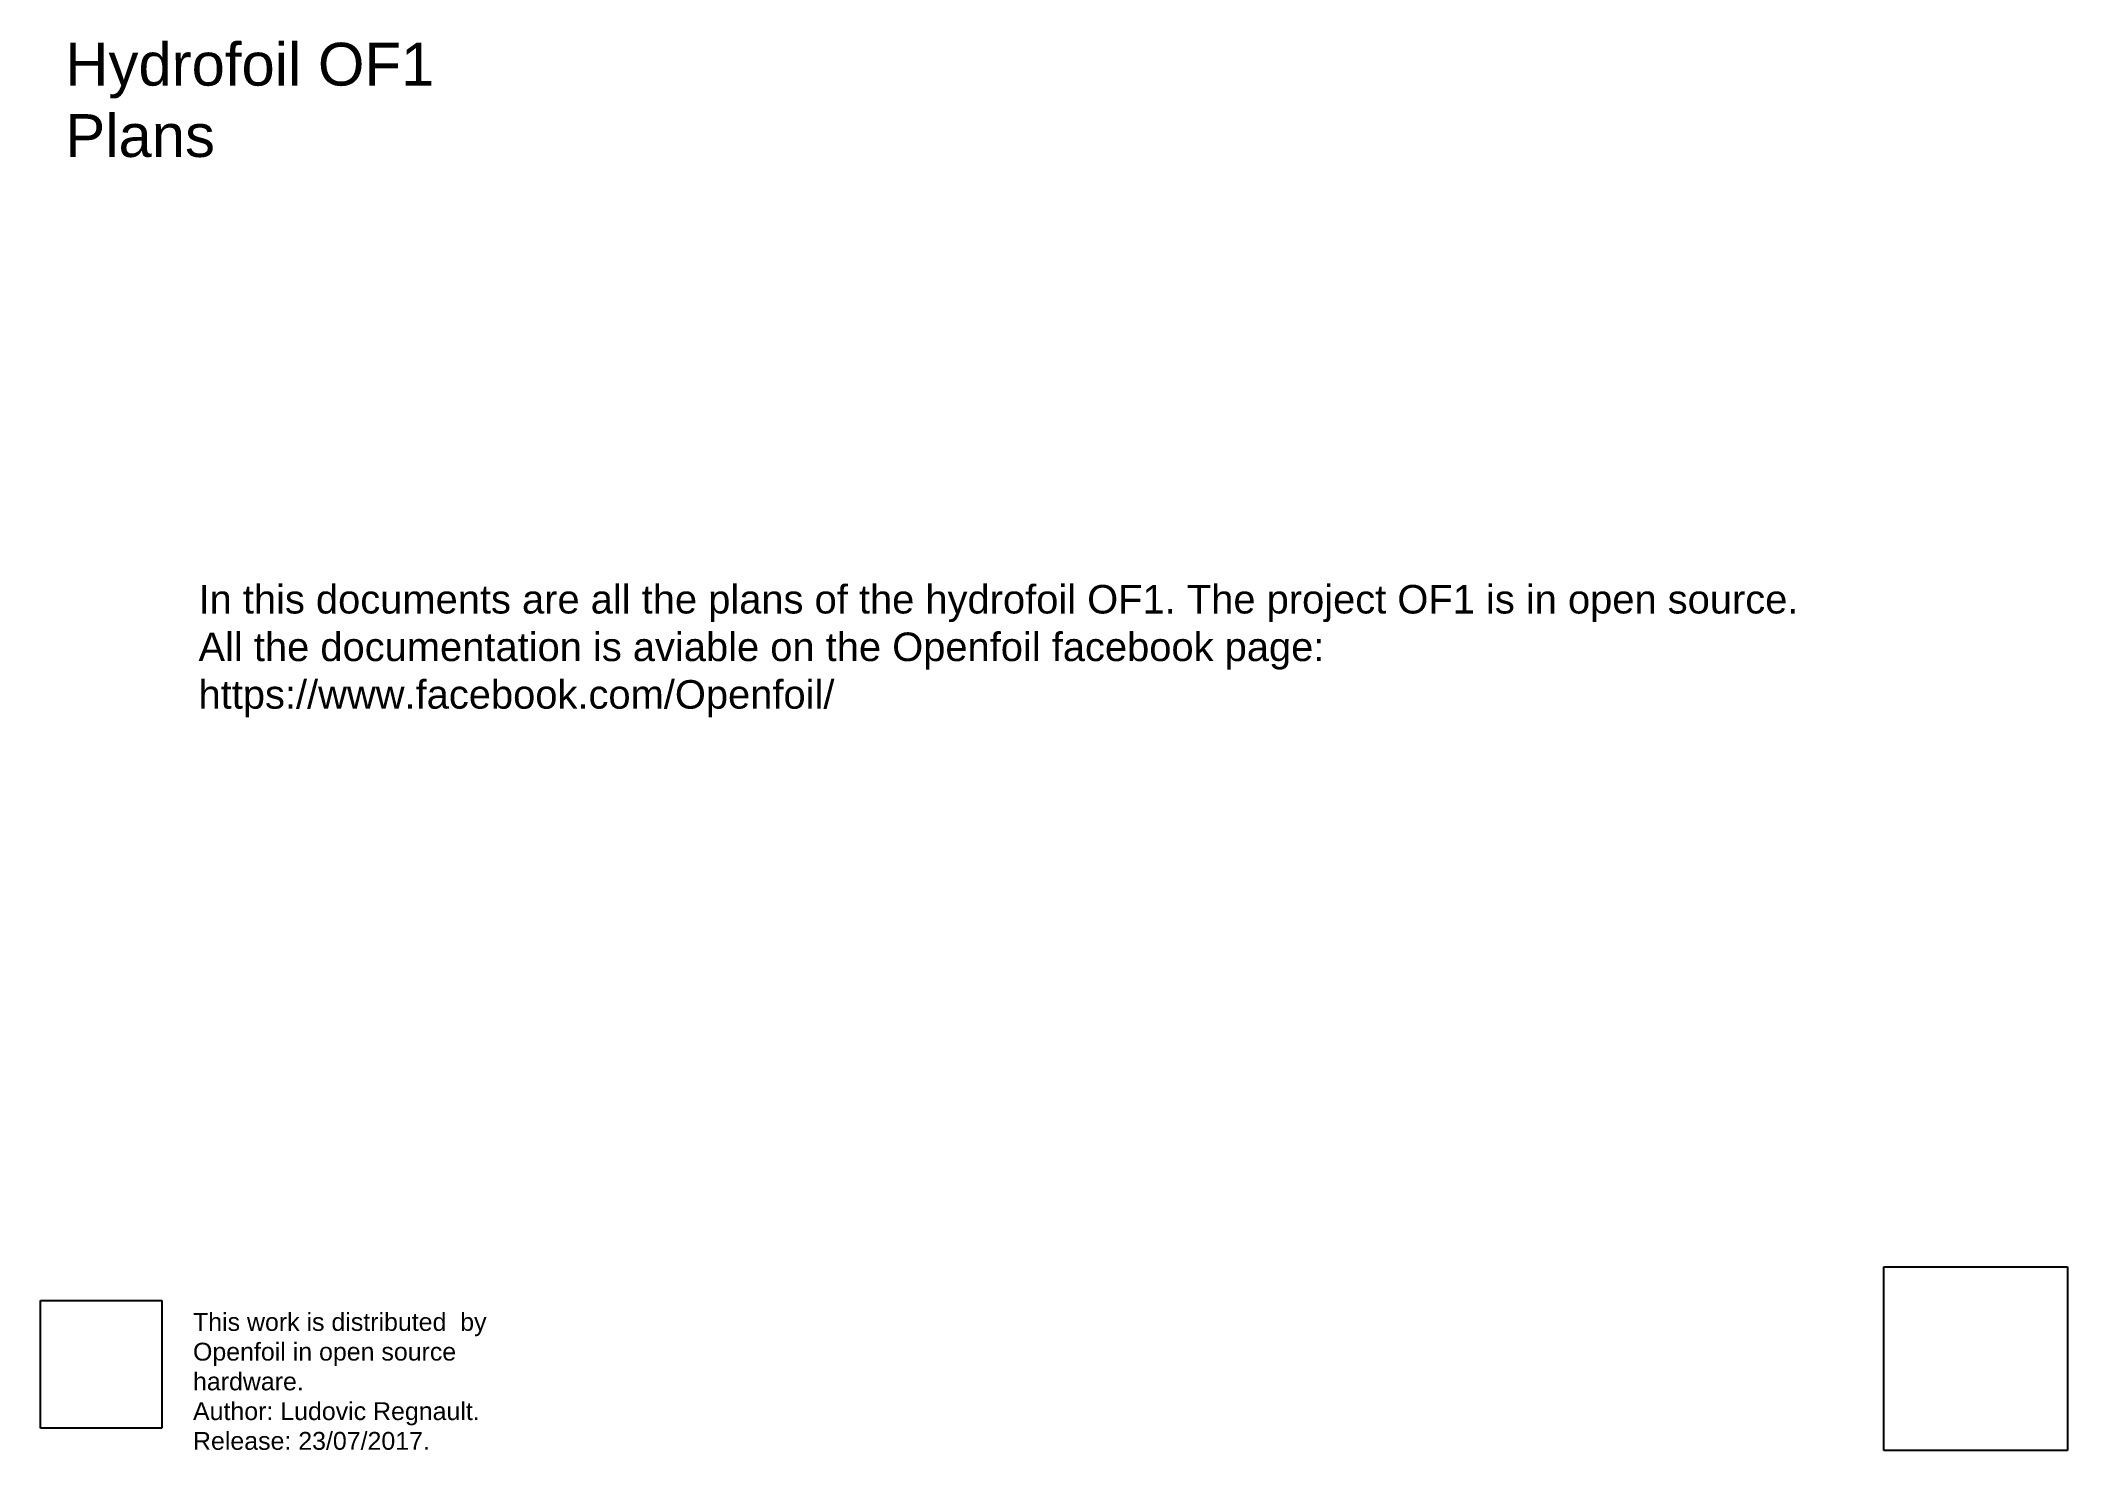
# Paper-space layout '15' of a CAD drawing. Header units: millimetres. Extents: x 6 to 290, y 2 to 200.
import ezdxf

# ---------------------------------------------------------------- set-up
doc = ezdxf.new("R2010")
doc.units = ezdxf.units.MM
doc.header["$LTSCALE"] = 0.05
doc.layers.add('Text', color=8, linetype='Continuous')
doc.styles.get("Standard").update_dxf_attribs({"font": 'arial.ttf'})
picture_1 = doc.add_image_def('image1.jpg', size_in_pixel=(2362, 2362))
picture_2 = doc.add_image_def('image2.png', size_in_pixel=(761, 800))

psp = doc.layouts.new('15')

# ---------------------------------------------------------------- texts
at = {"color": 144, "true_color": 0x07839c, "insert": (27.79, 21.35), "char_height": 2.5, "attachment_point": 1}
psp.add_mtext_dynamic_manual_height_columns('This work is distributed  by Openfoil in open source hardware.\\PAuthor: Ludovic Regnault.\\PRelease: 23/07/2017.', width=53.1151, gutter_width=12.5, heights=[0], dxfattribs=at)
at = {"layer": 'Text', "attachment_point": 1}
for s, width, heights, insert, char_height in [('\\A1;Hydrofoil OF1\\PPlans', 81.4695, [0], (9.9, 199.38), 6), ('\\A1;In this documents are all the plans of the hydrofoil OF1. The project OF1 is in open source. All the documentation is aviable on the Openfoil facebook page: \\Phttps://www.facebook.com/Openfoil/', 230.0376, [76.18], (28.56, 123.39), 4)]:
    psp.add_mtext_dynamic_manual_height_columns(s, width=width, gutter_width=50, heights=heights, dxfattribs=dict(at, insert=insert, char_height=char_height))

# ---------------------------------------------------------------- pictures from other files: only their frames are drawn
image = psp.add_image(picture_1, insert=(264.77, 2.09), size_in_units=(25.71, 25.71))
image.dxf.flags = 7
image = psp.add_image(picture_2, insert=(6.42, 5.23), size_in_units=(17.01, 17.89))
image.dxf.flags = 7

doc.saveas('drawing.dxf')
